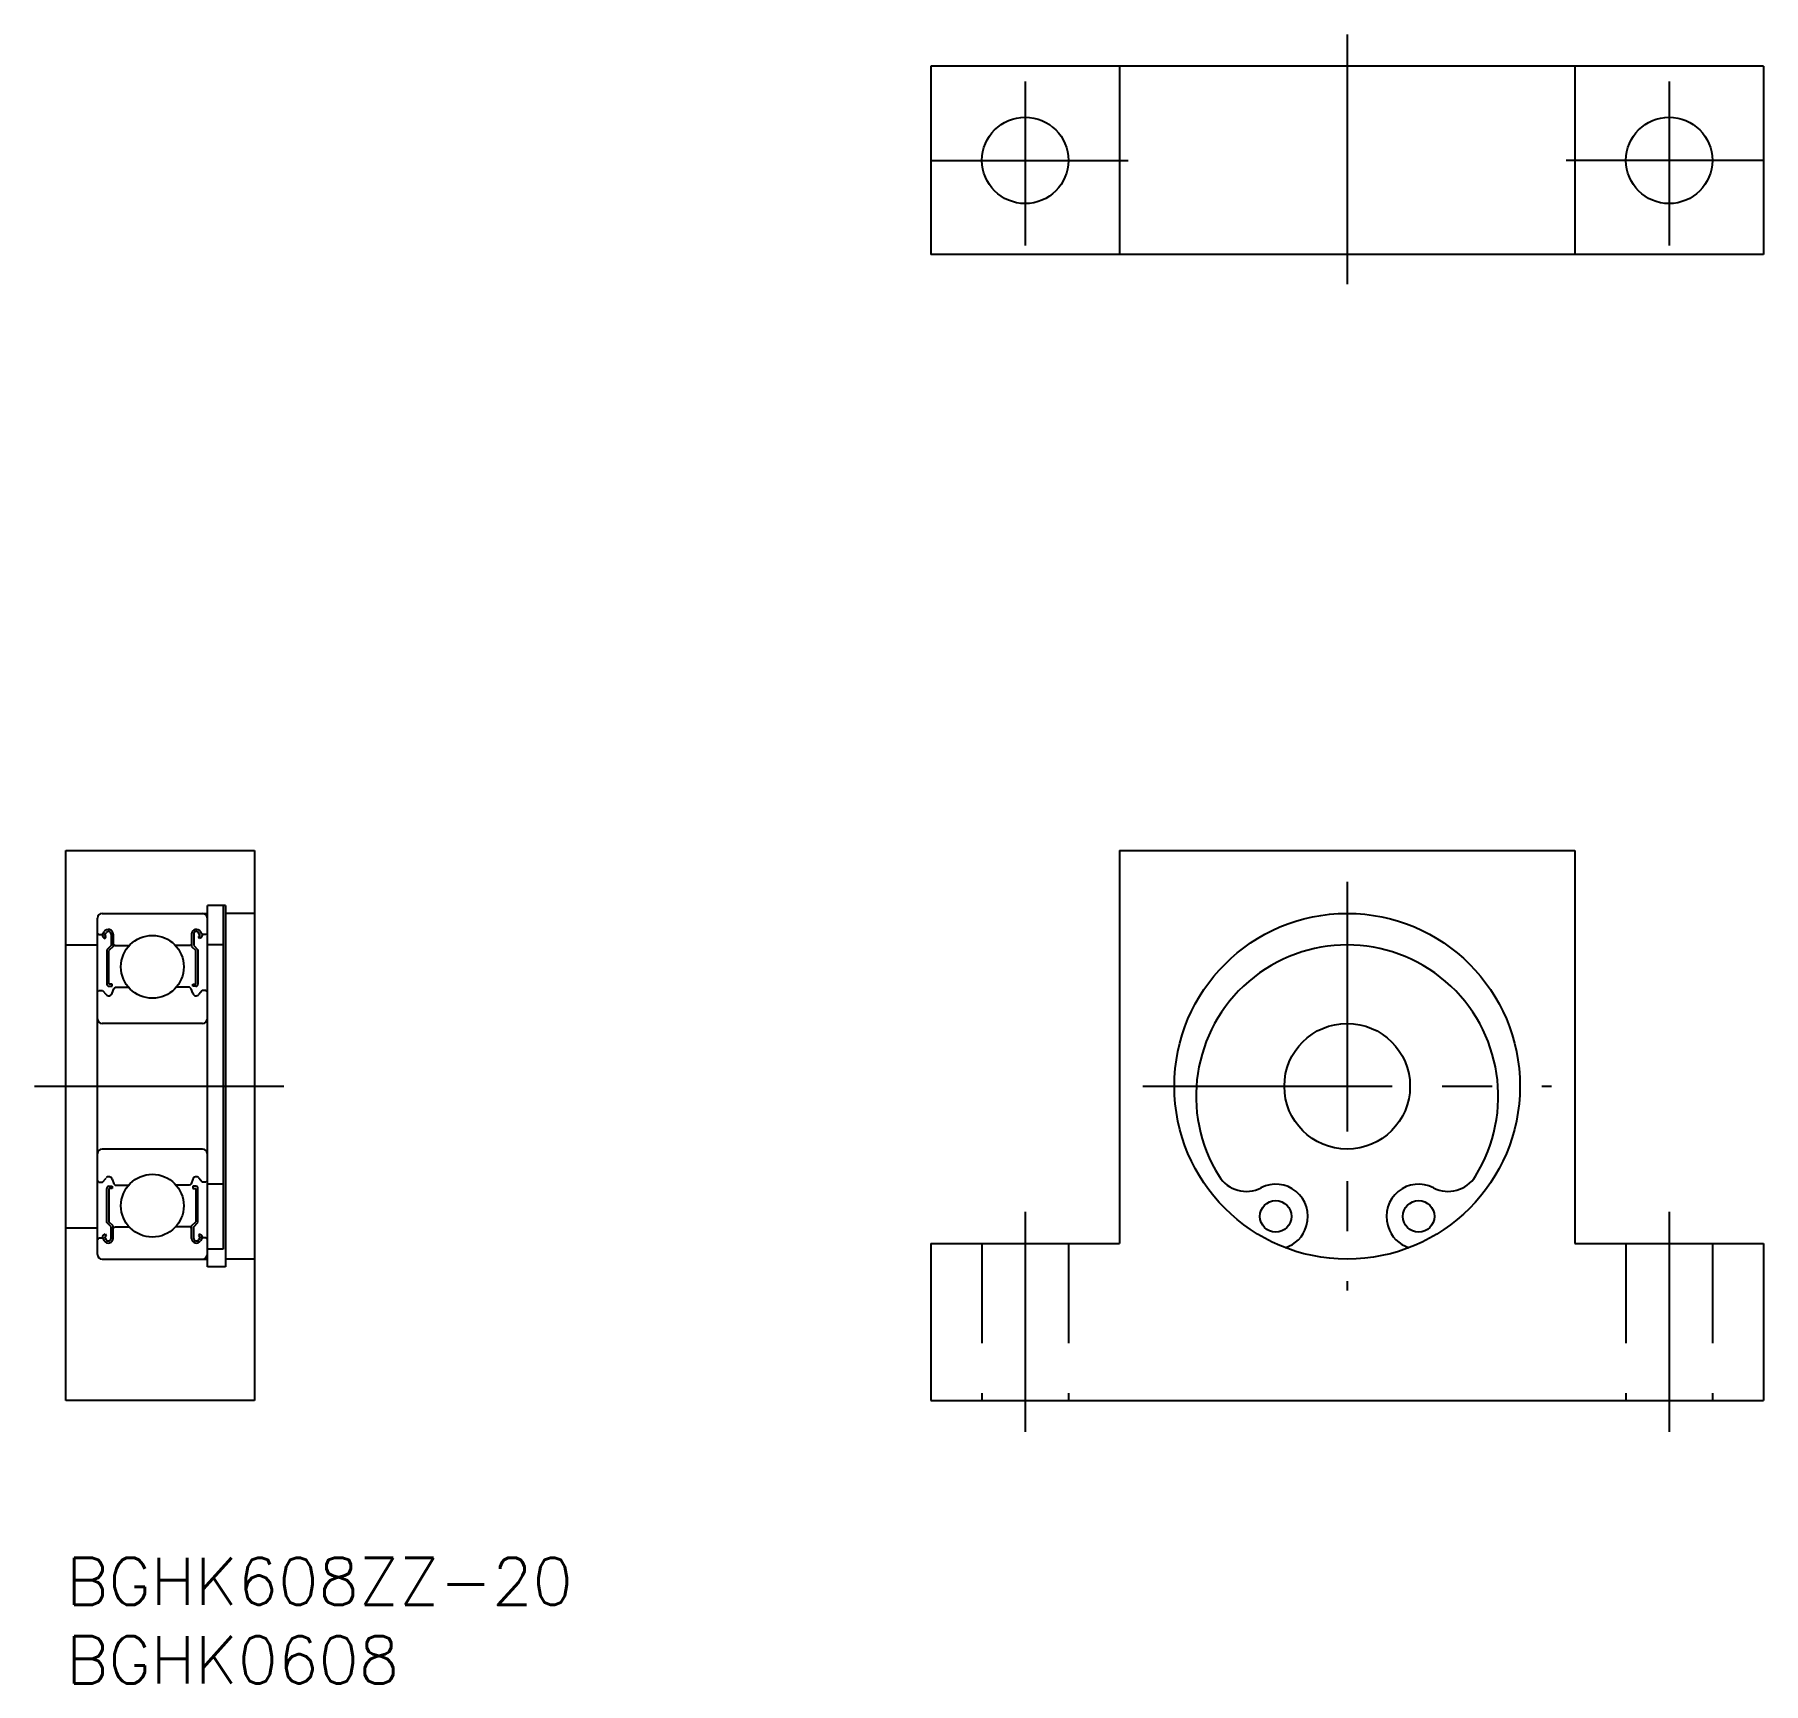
# Model space of a CAD drawing. Extents: x -2 to 108, y -8 to 97.
import ezdxf

# ---------------------------------------------------------------- set-up
doc = ezdxf.new("R2010")
doc.units = 0
doc.header["$LTSCALE"] = 0.5
doc.linetypes.add('CENTER', pattern=[50.8, 31.75, -6.35, 6.35, -6.35])
doc.linetypes.add('DASHED', pattern=[19.05, 12.7, -6.35])
for name, color, linetype in [('MSM_CENTER', 1, 'CENTER'), ('MSM_CONTINUOUS', 7, 'CONTINUOUS'), ('MSM_DASHED', 4, 'DASHED'), ('MSM_PART_NUMBER', 7, 'CONTINUOUS')]:
    doc.layers.add(name, color=color, linetype=linetype)
doc.styles.get("Standard").update_dxf_attribs({"font": 'txt.shx', "height": 3, "bigfont": 'bigfont.shx'})

# ---------------------------------------------------------------- blocks, each defined once
blk = doc.blocks.new('*U12')
at = {"layer": 'MSM_PART_NUMBER'}
blk.add_text('BGHK608ZZ-20', height=3, dxfattribs=at).set_placement((0, -3))
blk = doc.blocks.new('*U13')
at = {"layer": 'MSM_PART_NUMBER'}
blk.add_text('BGHK0608', height=3, dxfattribs=at).set_placement((0, -8))

msp = doc.modelspace()

# ---------------------------------------------------------------- linework, layer by layer
at = {"layer": 'MSM_CENTER'}
for p, q in [((81.57, 96.92), (81.57, 80.92)), ((61.07, 93.93), (61.07, 83.5)), ((102.07, 93.93), (102.07, 83.5)), ((55.07, 88.92), (67.63, 88.92)), ((108.07, 88.92), (95.51, 88.92)), ((81.57, 43), (81.57, 17)), ((-2, 30), (14, 30)), ((68.57, 30), (94.57, 30)), ((61.07, 22), (61.07, 8)), ((102.07, 22), (102.07, 8))]:
    msp.add_line(p, q, dxfattribs=at)
at = {"layer": 'MSM_CONTINUOUS'}
for p, q in [((108.07, 94.92), (55.07, 94.92)), ((55.07, 94.92), (55.07, 82.92)), ((67.07, 94.92), (67.07, 82.92)), ((96.07, 94.92), (96.07, 82.92)), ((108.07, 94.92), (108.07, 82.92)), ((108.07, 82.92), (55.07, 82.92)), ((0, 10), (0, 45)), ((0, 45), (12, 45)), ((12, 45), (12, 10)), ((67.07, 45), (96.07, 45)), ((67.07, 45), (67.07, 20)), ((96.07, 45), (96.07, 20)), ((2.3, 41), (9, 41)), ((9, 18.5), (9, 41.5)), ((10.15, 41.5), (9, 41.5)), ((10, 41.5), (10, 19.64)), ((10.15, 41.5), (10.15, 18.5)), ((12, 41), (10.15, 41)), ((2, 19.3), (2, 40.7)), ((2, 39.75), (2.1, 39.65)), ((2.1, 39.65), (2.33, 39.65)), ((2.33, 39.65), (2.44, 39.83)), ((2.45, 39.58), (2.56, 39.77)), ((2.87, 39.68), (2.87, 38.95)), ((3, 39.68), (3, 38.89)), ((8, 39.68), (8, 38.89)), ((8.13, 39.68), (8.13, 38.95)), ((8.55, 39.58), (8.44, 39.77)), ((8.67, 39.65), (8.56, 39.83)), ((8.9, 39.65), (8.67, 39.65)), ((9, 39.75), (8.9, 39.65)), ((0, 39), (2, 39)), ((2.38, 39.47), (2.5, 39.4)), ((2.56, 39.52), (2.45, 39.58)), ((2.5, 39.4), (2.56, 39.52)), ((2.87, 38.95), (2.6, 38.68)), ((2.6, 38.68), (2.6, 36.5)), ((3, 38.89), (2.73, 38.63)), ((2.73, 36.5), (2.73, 38.63)), ((3, 39.05), (3.1, 38.95)), ((3.1, 38.95), (4.02, 38.95)), ((7.9, 38.95), (6.98, 38.95)), ((8, 39.05), (7.9, 38.95)), ((8, 38.89), (8.27, 38.63)), ((8.13, 38.95), (8.4, 38.68)), ((8.27, 36.5), (8.27, 38.63)), ((8.4, 38.68), (8.4, 36.5)), ((8.44, 39.52), (8.55, 39.58)), ((8.5, 39.4), (8.44, 39.52)), ((8.62, 39.47), (8.5, 39.4)), ((10, 39), (9, 39)), ((2.93, 36.5), (2.73, 36.5)), ((2.73, 36.36), (2.93, 36.36)), ((2.93, 36.36), (2.93, 36.5)), ((8.07, 36.36), (8.07, 36.5)), ((8.07, 36.5), (8.27, 36.5)), ((8.27, 36.36), (8.07, 36.36)), ((2, 36), (2.1, 36.1)), ((2.1, 36.1), (2.33, 36.1)), ((2.33, 36.1), (2.55, 35.84)), ((2.93, 35.92), (3.04, 36.21)), ((3.04, 36.21), (3.14, 36.3)), ((3.14, 36.3), (3.98, 36.3)), ((7.86, 36.3), (7.02, 36.3)), ((7.96, 36.21), (7.86, 36.3)), ((8.07, 35.92), (7.96, 36.21)), ((8.67, 36.1), (8.45, 35.84)), ((8.9, 36.1), (8.67, 36.1)), ((9, 36), (8.9, 36.1)), ((8.7, 34), (2.3, 34)), ((0, 27.5), (0, 27.5)), ((8.7, 26), (2.3, 26)), ((2, 24), (2.1, 23.9)), ((2.1, 23.9), (2.33, 23.9)), ((2.33, 23.9), (2.55, 24.16)), ((2.6, 21.32), (2.6, 23.5)), ((2.73, 23.64), (2.93, 23.64)), ((2.93, 23.5), (2.73, 23.5)), ((2.73, 23.5), (2.73, 21.37)), ((2.93, 24.08), (3.04, 23.79)), ((2.93, 23.64), (2.93, 23.5)), ((3.04, 23.79), (3.14, 23.7)), ((3.14, 23.7), (3.98, 23.7)), ((7.86, 23.7), (7.02, 23.7)), ((7.96, 23.79), (7.86, 23.7)), ((8.07, 24.08), (7.96, 23.79)), ((8.27, 23.64), (8.07, 23.64)), ((8.07, 23.64), (8.07, 23.5)), ((8.07, 23.5), (8.27, 23.5)), ((8.27, 23.5), (8.27, 21.37)), ((8.4, 21.32), (8.4, 23.5)), ((8.67, 23.9), (8.45, 24.16)), ((8.9, 23.9), (8.67, 23.9)), ((9, 24), (8.9, 23.9)), ((10, 23.77), (9, 23.77)), ((0, 21), (2, 21)), ((2.87, 21.05), (2.6, 21.32)), ((3, 21.11), (2.73, 21.37)), ((2.87, 20.32), (2.87, 21.05)), ((3, 20.32), (3, 21.11)), ((3, 20.95), (3.1, 21.05)), ((3.1, 21.05), (4.02, 21.05)), ((7.9, 21.05), (6.98, 21.05)), ((8, 20.95), (7.9, 21.05)), ((8, 21.11), (8.27, 21.37)), ((8, 20.32), (8, 21.11)), ((8.13, 21.05), (8.4, 21.32)), ((8.13, 20.32), (8.13, 21.05)), ((78.97, 21.08), (78.99, 21.14)), ((84.15, 21.14), (84.17, 21.08)), ((2, 20.25), (2.1, 20.35)), ((2.1, 20.35), (2.33, 20.35)), ((2.33, 20.35), (2.44, 20.17)), ((2.38, 20.53), (2.5, 20.6)), ((2.56, 20.48), (2.45, 20.42)), ((2.45, 20.42), (2.56, 20.23)), ((2.5, 20.6), (2.56, 20.48)), ((8.5, 20.6), (8.44, 20.48)), ((8.44, 20.48), (8.55, 20.42)), ((8.55, 20.42), (8.44, 20.23)), ((8.62, 20.53), (8.5, 20.6)), ((8.67, 20.35), (8.56, 20.17)), ((8.9, 20.35), (8.67, 20.35)), ((9, 20.25), (8.9, 20.35)), ((55.07, 20), (67.07, 20)), ((55.07, 20), (55.07, 10)), ((96.07, 20), (108.07, 20)), ((108.07, 20), (108.07, 10)), ((2.3, 19), (9, 19)), ((10, 19.64), (9, 19.64)), ((12, 19), (10.15, 19)), ((10.15, 18.5), (9, 18.5)), ((12, 10), (0, 10)), ((55.07, 10), (108.07, 10))]:
    msp.add_line(p, q, dxfattribs=at)
for centre, radius in [((61.07, 88.92), 2.75), ((102.07, 88.92), 2.75), ((81.57, 30), 11), ((5.5, 37.6), 2), ((5.5, 37.6), 2), ((81.57, 30), 4), ((5.5, 22.4), 2), ((5.5, 22.4), 2), ((77.02, 21.72), 1), ((86.12, 21.72), 1)]:
    msp.add_circle(centre, radius, dxfattribs=at)
for centre, radius, start, end in [((2.3, 40.7), 0.3, 90, 180), ((8.7, 40.7), 0.3, 0, 90), ((2.45, 39.58), 0.133, 150.0006, 239.9935), ((2.7, 39.68), 0.299, 0.0015, 150.0049), ((2.7, 39.68), 0.166, 0.0043, 149.9956), ((8.3, 39.68), 0.299, 29.9951, 179.9985), ((8.3, 39.68), 0.166, 30.0044, 179.9957), ((8.55, 39.58), 0.133, 300.0065, 29.9994), ((81.57, 29.37), 9.62, 328.0223, 211.9777), ((2.73, 36.5), 0.133, 179.9866, 270.0177), ((8.27, 36.5), 0.133, 269.9823, 0.0134), ((2.72, 35.98), 0.224, 219.9977, 343.1657), ((8.28, 35.98), 0.224, 196.8343, 320.0023), ((2.3, 34.3), 0.3, 180, 270), ((8.7, 34.3), 0.3, 270, 0), ((2.3, 25.7), 0.3, 90, 180), ((8.7, 25.7), 0.3, 0, 90), ((2.72, 24.02), 0.224, 16.8343, 140.0023), ((8.28, 24.02), 0.224, 39.9977, 163.1657), ((75.15, 25.36), 2.05, 211.9777, 297.2224), ((88, 25.36), 2.05, 242.7776, 328.0223), ((2.73, 23.5), 0.133, 89.9823, 180.0134), ((8.27, 23.5), 0.133, 359.9866, 90.0177), ((77.02, 21.72), 2.05, 343.7466, 117.2224), ((86.12, 21.72), 2.05, 62.7776, 196.2534), ((77.05, 21.64), 2, 286.8489, 343.7466), ((86.09, 21.64), 2, 196.2534, 253.1511), ((2.45, 20.42), 0.133, 120.0065, 209.9994), ((2.7, 20.32), 0.299, 209.9951, 359.9985), ((2.7, 20.32), 0.166, 210.0044, 359.9957), ((8.3, 20.32), 0.299, 180.0015, 330.0049), ((8.3, 20.32), 0.166, 180.0043, 329.9956), ((8.55, 20.42), 0.133, 330.0006, 59.9935), ((2.3, 19.3), 0.3, 180, 270), ((8.7, 19.3), 0.3, 270, 0)]:
    msp.add_arc(centre, radius, start, end, dxfattribs=at)
at = {"layer": 'MSM_DASHED'}
for p, q in [((58.32, 20), (58.32, 10)), ((63.82, 20), (63.82, 10)), ((99.32, 20), (99.32, 10)), ((104.82, 20), (104.82, 10))]:
    msp.add_line(p, q, dxfattribs=at)

# ---------------------------------------------------------------- block references
at = {"layer": 'MSM_CONTINUOUS'}
for name in ['*U12', '*U13']:
    msp.add_blockref(name, (0, 0), dxfattribs=at)

doc.saveas('drawing.dxf')
